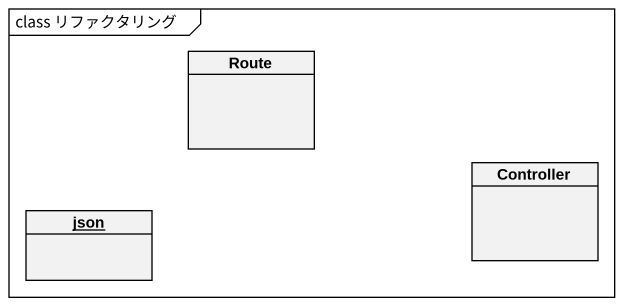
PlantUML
@startuml
mainframe class リファクタリング
hide circle
hide empty members
class Route
class Controller
object "json" as json_
@enduml
